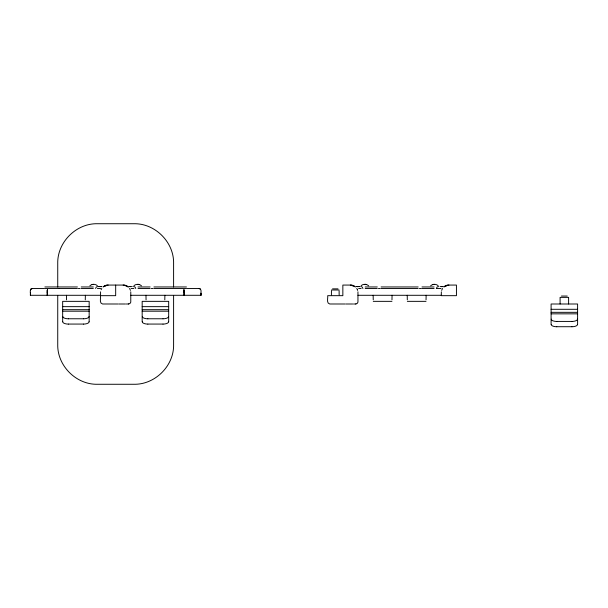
<?xml version="1.0" encoding="UTF-8"?>
<svg xmlns="http://www.w3.org/2000/svg" width="608" height="608" viewBox="0 0 608 608"><rect width="100%" height="100%" fill="white"/><g stroke="black" fill="none" stroke-linecap="round" stroke-linejoin="round"><path stroke-width="0.91" d="M47.249 295.29L47.28 290.366L47.28 295.29M184.057 295.29L184.064 290.366L184.095 295.29M187.135 288.473L199.044 288.473C202.251 288.77 200.602 293.459 200.929 295.29L130.788 295.29M331.406 294.857L331.444 290.799M184.064 292.828L183.882 289.499L184.064 290.024M85.28 299.835L85.371 295.29M164.798 299.835L164.882 295.29M391.978 299.835L392.061 295.29M426.041 299.835L426.132 295.29M47.249 290.366L47.454 289.499L47.28 292.828M44.209 288.473L32.292 288.473C29.108 288.754 30.712 293.474 30.408 295.29L100.556 295.29L100.571 291.825M441.34 291.825L441.294 295.29M30.43 290.024L30.712 289.332M441.644 290.366L442.54 288.473M101.103 289.742L101.772 288.473M30.826 289.172L32.3 288.473M89.847 285.828C91.846 283.898 95.266 283.807 97.356 285.638M430.616 285.828C432.615 283.898 436.035 283.807 438.125 285.638M133.98 285.638C136.078 283.807 139.498 283.898 141.497 285.828M361.16 285.638C363.25 283.807 366.677 283.898 368.676 285.828M92.036 284.567L92.583 284.422M432.805 284.567L433.352 284.422M128.478 304L129.983 303.483L130.773 302.168L130.773 291.825M355.657 304L357.162 303.483L357.952 302.168L357.952 291.825M92.918 284.369L93.427 284.316M433.686 284.369L434.196 284.316M357.724 286.581L357.078 286.604L357.717 286.588M99.332 286.581L98.868 286.596L101.886 286.581M129.177 286.588L132.24 286.588M356.356 286.588L359.419 286.588M443.224 286.581L440.101 286.581M98.625 286.588L99.104 286.588M105.199 285.828L106.058 285.828M125.582 285.828L126.266 285.996M352.336 285.828L353.446 285.996M445.96 285.828L446.614 285.828M44.886 286.961L77.421 286.961M81.221 286.961L93.32 286.961M128.204 286.961L128.25 286.961A7.57 7.57 0 0 0 123.242 285.068L108.095 285.068A7.57 7.57 0 0 0 103.086 286.961L103.14 286.961A7.638 7.638 0 0 1 108.186 285.068M138.016 286.961L150.115 286.961M153.923 286.961L186.458 286.961M365.195 286.961L377.294 286.961M381.102 286.961L418.182 286.961M421.99 286.961L434.089 286.961M44.886 288.473L59.09 288.473M59.265 288.473L77.421 288.473M78.326 288.473L80.096 288.473M81.221 288.473L93.32 288.473M97.379 288.473L100.624 288.473M131.085 288.473L133.965 288.473M138.016 288.473L150.115 288.473M151.248 288.473L153.018 288.473M153.923 288.473L186.458 288.473M358.629 288.473L361.144 288.473M365.195 288.473L377.294 288.473M378.427 288.473L380.198 288.473M381.102 288.473L418.182 288.473M419.391 288.473L421.222 288.473M421.99 288.473L434.089 288.473M437.053 288.473L441.02 288.473M332.546 288.853L338.01 288.853M331.466 289.993L339.089 289.993M357.96 295.29L441.324 295.29M441.294 295.67L456.441 295.67L456.441 285.068L448.864 285.068A7.57 7.57 0 0 0 443.855 286.961L443.908 286.961A7.638 7.638 0 0 1 448.955 285.068M561.427 296.05L567.264 296.05M373.266 301.348L391.94 301.348M407.345 301.348L426.018 301.348M115.672 285.084L115.672 295.67L100.525 295.67C100.981 297.616 98.922 303.377 102.577 303.992L117.906 304M118.697 304L125.514 304M126.304 304L128.767 303.992M350.337 285.068A7.638 7.638 0 0 1 355.384 286.961L355.376 286.961A7.57 7.57 0 0 0 350.421 285.068L342.851 285.068L342.851 295.67L327.704 295.67C328.16 297.616 326.101 303.377 329.756 303.992L345.086 304M345.876 304L352.693 304M353.484 304L355.946 303.992M62.662 306.652L89.163 306.652M142.173 306.652L168.682 306.652M551.099 309.297L577.6 309.297M62.662 309.677L89.163 309.677M142.173 309.677L168.682 309.677M62.662 311.197L89.163 311.197M142.173 311.197L168.682 311.197M551.099 312.33L577.6 312.33M551.099 313.842L577.6 313.842M68.339 318.767L83.486 318.767M147.858 318.767L162.997 318.767M556.776 321.419L571.923 321.419M68.339 324.064L83.486 324.064M147.858 324.064L162.997 324.064M556.776 326.716L571.923 326.716M359.191 286.581L359.655 286.596M365.096 284.316L365.659 284.377M137.917 284.316L138.48 284.377M199.036 288.473L200.351 289.028M365.932 284.422L366.487 284.567M138.806 284.438L139.308 284.567M356.744 288.473L357.42 289.742M129.565 288.473L130.469 290.366M357.489 289.917L357.648 290.366M373.152 295.29L373.244 299.835M145.973 295.29L146.064 299.835M407.231 295.29L407.307 299.835M66.462 295.29L66.538 299.835M339.112 290.799L339.15 294.857M577.6 324.444L577.6 304L551.099 304L551.099 324.444M568.609 304L568.609 297.373L560.097 297.373L560.09 304M173.599 287.044L173.599 263.484C174.146 242.197 155.017 223.159 133.752 223.729L97.584 223.729C76.312 223.151 57.205 242.204 57.737 263.484L57.737 287.044M173.599 295.518L173.599 344.516C174.146 365.803 155.017 384.841 133.752 384.271L97.584 384.271C76.312 384.849 57.205 365.796 57.737 344.516L57.737 295.518M168.682 321.799L168.682 301.348L142.173 301.348L142.173 321.799M89.163 321.799L89.163 301.348L62.662 301.348L62.662 321.799M556.768 321.465A5.875 2.181 0 0 1 551.258 319.147M556.768 326.77A5.875 2.181 0 0 1 551.258 324.452M577.433 324.452A5.875 2.181 0 0 1 571.93 326.77M577.433 319.147A5.875 2.181 0 0 1 571.93 321.465M446.029 286.003A2.941 0.547 -14.3 0 1 445.763 285.882M436.392 288.511A3.405 1.976 -90 0 1 438.657 286.687M360.635 286.687A3.405 1.984 -90 0 1 362.9 288.511M89.004 316.502A5.875 2.181 0 0 1 83.494 318.82M89.004 321.799A5.875 2.181 0 0 1 83.494 324.117M68.332 324.117A5.875 2.181 0 0 1 62.829 321.799M68.332 318.82A5.875 2.181 0 0 1 62.829 316.502M147.843 318.82A5.875 2.181 0 0 1 142.34 316.502M147.843 324.117A5.875 2.181 0 0 1 142.34 321.799M168.515 321.799A5.875 2.181 0 0 1 163.005 324.117M168.515 316.502A5.875 2.181 0 0 1 163.005 318.82M105.268 286.003A2.941 0.547 -14.2 0 1 105.002 285.874M95.623 288.511A3.405 1.984 90 0 1 97.888 286.687M123.158 285.068A7.638 7.638 0 0 1 128.204 286.961M133.456 286.687A3.405 1.984 -90 0 1 135.721 288.511M30.476 293.185L30.408 295.29L30.476 293.185M31.928 288.58L31.928 288.58M130.545 286.581L129.899 286.604L130.538 286.588M442.214 286.604L441.575 286.588L442.214 286.604M101.445 286.604L100.806 286.588L101.445 286.604M100.084 288.488L100.084 288.488M199.416 288.58L199.416 288.58M200.944 295.29L200.86 293.185L200.929 295.29"/></g></svg>
